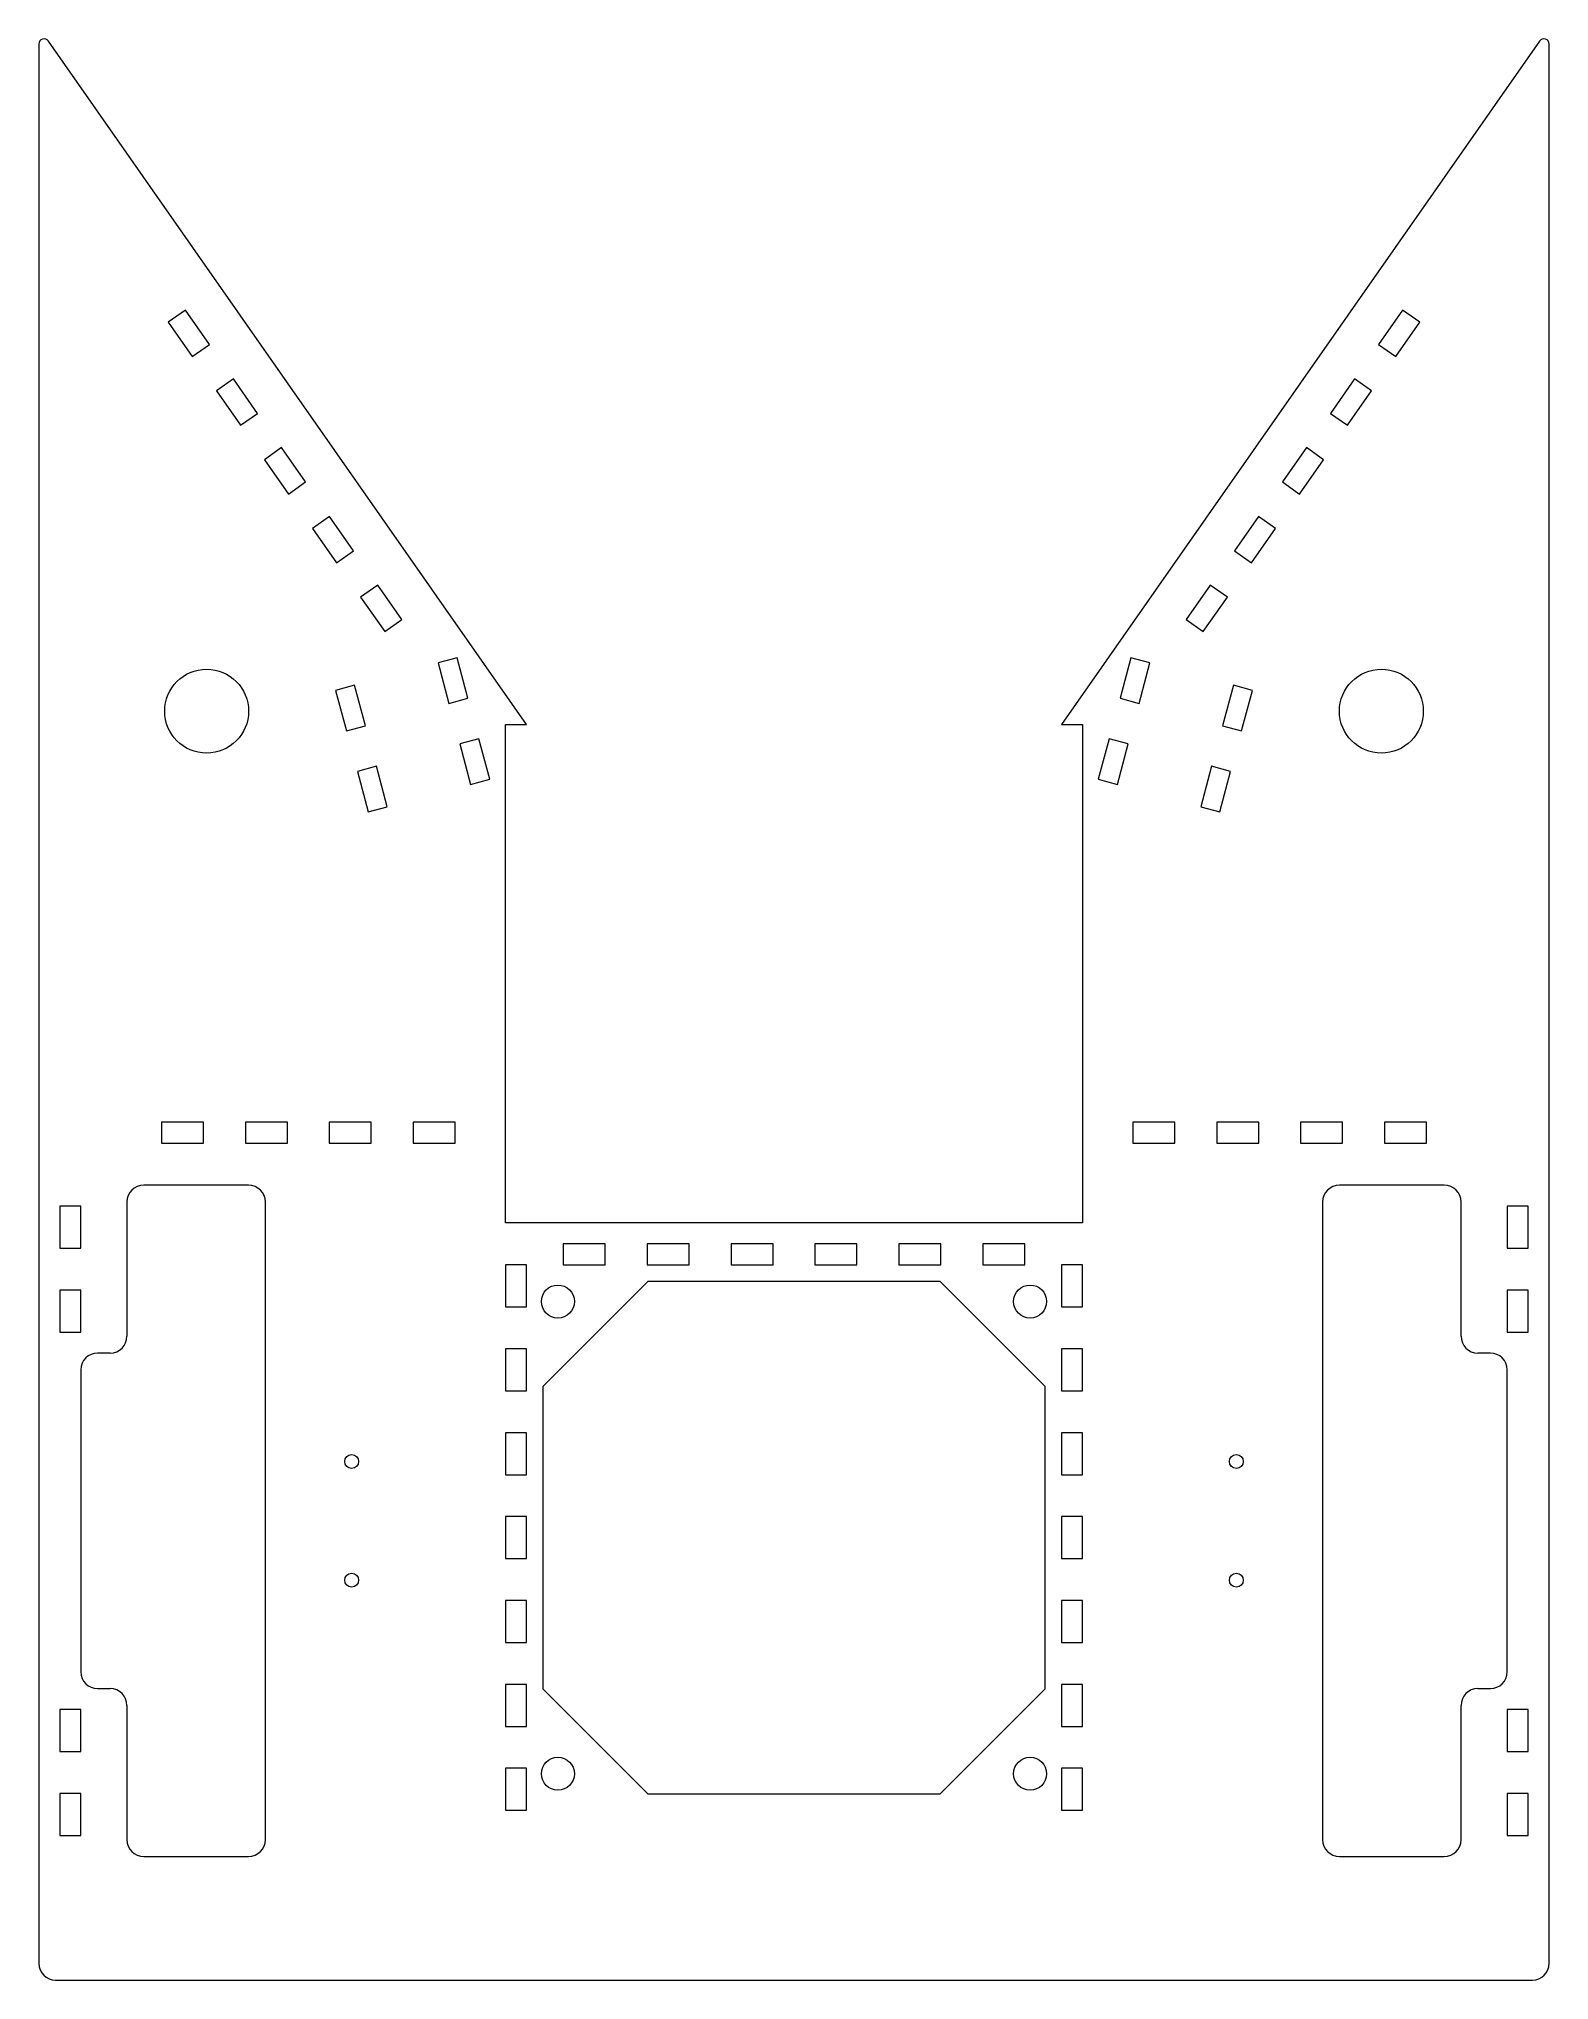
# Model space of a CAD drawing. Header units: inches. Extents: x 0 to 9, y -0.6 to 10.9.
import ezdxf

# ---------------------------------------------------------------- set-up
doc = ezdxf.new("R2010")
doc.units = ezdxf.units.IN
doc.header["$MEASUREMENT"] = 0

msp = doc.modelspace()

# ---------------------------------------------------------------- linework, layer by layer
at = {"color": 7, "linetype": 'Continuous', "lineweight": 15}
for p, q in [((0, 10.901), (0, -0.537)), ((2.906, 6.846), (0.057, 10.919)), ((8.943, 10.919), (6.094, 6.846)), ((9, -0.537), (9, 10.901)), ((0.873, 9.315), (0.771, 9.243)), ((1.017, 9.11), (0.873, 9.315)), ((8.127, 9.315), (7.983, 9.11)), ((8.229, 9.243), (8.127, 9.315)), ((0.771, 9.243), (0.914, 9.039)), ((8.086, 9.039), (8.229, 9.243)), ((0.914, 9.039), (1.017, 9.11)), ((7.983, 9.11), (8.086, 9.039)), ((1.16, 8.905), (1.058, 8.834)), ((1.058, 8.834), (1.201, 8.629)), ((1.303, 8.7), (1.16, 8.905)), ((7.84, 8.905), (7.697, 8.7)), ((7.799, 8.629), (7.942, 8.834)), ((7.942, 8.834), (7.84, 8.905)), ((1.201, 8.629), (1.303, 8.7)), ((7.697, 8.7), (7.799, 8.629)), ((1.447, 8.496), (1.344, 8.424)), ((1.59, 8.291), (1.447, 8.496)), ((7.553, 8.496), (7.41, 8.291)), ((7.656, 8.424), (7.553, 8.496)), ((1.344, 8.424), (1.487, 8.219)), ((7.513, 8.219), (7.656, 8.424)), ((1.487, 8.219), (1.59, 8.291)), ((7.41, 8.291), (7.513, 8.219)), ((1.733, 8.086), (1.631, 8.014)), ((1.631, 8.014), (1.774, 7.809)), ((1.876, 7.881), (1.733, 8.086)), ((7.267, 8.086), (7.124, 7.881)), ((7.226, 7.809), (7.369, 8.014)), ((7.369, 8.014), (7.267, 8.086)), ((1.774, 7.809), (1.876, 7.881)), ((7.124, 7.881), (7.226, 7.809)), ((2.02, 7.676), (1.917, 7.604)), ((2.163, 7.471), (2.02, 7.676)), ((6.98, 7.676), (6.837, 7.471)), ((7.083, 7.604), (6.98, 7.676)), ((1.917, 7.604), (2.061, 7.4)), ((6.939, 7.4), (7.083, 7.604)), ((2.061, 7.4), (2.163, 7.471)), ((6.837, 7.471), (6.939, 7.4)), ((2.493, 7.243), (2.379, 7.213)), ((2.379, 7.213), (2.443, 6.971)), ((2.557, 7.002), (2.493, 7.243)), ((6.507, 7.243), (6.443, 7.002)), ((6.621, 7.213), (6.507, 7.243)), ((6.557, 6.971), (6.621, 7.213)), ((1.882, 7.08), (1.768, 7.049)), ((1.947, 6.838), (1.882, 7.08)), ((7.118, 7.08), (7.053, 6.838)), ((7.232, 7.049), (7.118, 7.08)), ((1.768, 7.049), (1.833, 6.808)), ((2.443, 6.971), (2.557, 7.002)), ((6.443, 7.002), (6.557, 6.971)), ((7.167, 6.808), (7.232, 7.049)), ((1.833, 6.808), (1.947, 6.838)), ((2.781, 6.846), (2.906, 6.846)), ((2.781, 3.875), (2.781, 6.846)), ((6.094, 6.846), (6.219, 6.846)), ((6.219, 6.846), (6.219, 3.875)), ((7.053, 6.838), (7.167, 6.808)), ((2.622, 6.76), (2.508, 6.73)), ((2.508, 6.73), (2.573, 6.488)), ((2.687, 6.519), (2.622, 6.76)), ((6.378, 6.76), (6.313, 6.519)), ((6.492, 6.73), (6.378, 6.76)), ((6.427, 6.488), (6.492, 6.73)), ((2.012, 6.597), (1.898, 6.566)), ((2.076, 6.355), (2.012, 6.597)), ((6.988, 6.597), (6.924, 6.355)), ((7.102, 6.566), (6.988, 6.597)), ((1.898, 6.566), (1.962, 6.325)), ((2.573, 6.488), (2.687, 6.519)), ((6.313, 6.519), (6.427, 6.488)), ((7.038, 6.325), (7.102, 6.566)), ((1.962, 6.325), (2.076, 6.355)), ((6.924, 6.355), (7.038, 6.325)), ((0.981, 4.475), (0.731, 4.475)), ((0.731, 4.475), (0.731, 4.35)), ((0.981, 4.35), (0.981, 4.475)), ((1.481, 4.475), (1.231, 4.475)), ((1.231, 4.475), (1.231, 4.35)), ((1.481, 4.35), (1.481, 4.475)), ((1.981, 4.475), (1.731, 4.475)), ((1.731, 4.475), (1.731, 4.35)), ((1.981, 4.35), (1.981, 4.475)), ((2.481, 4.475), (2.231, 4.475)), ((2.231, 4.475), (2.231, 4.35)), ((2.481, 4.35), (2.481, 4.475)), ((6.769, 4.475), (6.519, 4.475)), ((6.519, 4.475), (6.519, 4.35)), ((6.769, 4.35), (6.769, 4.475)), ((7.269, 4.475), (7.019, 4.475)), ((7.019, 4.475), (7.019, 4.35)), ((7.269, 4.35), (7.269, 4.475)), ((7.769, 4.475), (7.519, 4.475)), ((7.519, 4.475), (7.519, 4.35)), ((7.769, 4.35), (7.769, 4.475)), ((8.269, 4.475), (8.019, 4.475)), ((8.019, 4.475), (8.019, 4.35)), ((8.269, 4.35), (8.269, 4.475)), ((0.731, 4.35), (0.981, 4.35)), ((1.231, 4.35), (1.481, 4.35)), ((1.731, 4.35), (1.981, 4.35)), ((2.231, 4.35), (2.481, 4.35)), ((6.519, 4.35), (6.769, 4.35)), ((7.019, 4.35), (7.269, 4.35)), ((7.519, 4.35), (7.769, 4.35)), ((8.019, 4.35), (8.269, 4.35)), ((1.25, 4.1), (0.625, 4.1)), ((8.375, 4.1), (7.75, 4.1)), ((0.125, 3.975), (0.125, 3.725)), ((0.25, 3.975), (0.125, 3.975)), ((0.25, 3.725), (0.25, 3.975)), ((0.525, 4), (0.525, 3.2)), ((1.35, 0.2), (1.35, 4)), ((7.65, 4), (7.65, 0.2)), ((8.475, 3.2), (8.475, 4)), ((8.875, 3.975), (8.75, 3.975)), ((8.75, 3.975), (8.75, 3.725)), ((8.875, 3.725), (8.875, 3.975)), ((6.219, 3.875), (2.781, 3.875)), ((0.125, 3.725), (0.25, 3.725)), ((3.375, 3.75), (3.125, 3.75)), ((3.125, 3.75), (3.125, 3.625)), ((3.375, 3.625), (3.375, 3.75)), ((3.875, 3.75), (3.625, 3.75)), ((3.625, 3.75), (3.625, 3.625)), ((3.875, 3.625), (3.875, 3.75)), ((4.375, 3.75), (4.125, 3.75)), ((4.125, 3.75), (4.125, 3.625)), ((4.375, 3.625), (4.375, 3.75)), ((4.625, 3.75), (4.625, 3.625)), ((4.875, 3.75), (4.625, 3.75)), ((4.875, 3.625), (4.875, 3.75)), ((5.125, 3.75), (5.125, 3.625)), ((5.375, 3.75), (5.125, 3.75)), ((5.375, 3.625), (5.375, 3.75)), ((5.625, 3.75), (5.625, 3.625)), ((5.875, 3.75), (5.625, 3.75)), ((5.875, 3.625), (5.875, 3.75)), ((8.75, 3.725), (8.875, 3.725)), ((2.906, 3.625), (2.781, 3.625)), ((2.781, 3.625), (2.781, 3.375)), ((2.906, 3.375), (2.906, 3.625)), ((3.125, 3.625), (3.375, 3.625)), ((3.625, 3.625), (3.875, 3.625)), ((4.125, 3.625), (4.375, 3.625)), ((4.625, 3.625), (4.875, 3.625)), ((5.125, 3.625), (5.375, 3.625)), ((5.625, 3.625), (5.875, 3.625)), ((6.219, 3.625), (6.094, 3.625)), ((6.094, 3.625), (6.094, 3.375)), ((6.219, 3.375), (6.219, 3.625)), ((0.125, 3.475), (0.125, 3.225)), ((0.25, 3.475), (0.125, 3.475)), ((0.25, 3.225), (0.25, 3.475)), ((3.629, 3.527), (3.004, 2.901)), ((5.371, 3.527), (3.629, 3.527)), ((5.996, 2.901), (5.371, 3.527)), ((8.875, 3.475), (8.75, 3.475)), ((8.75, 3.475), (8.75, 3.225)), ((8.875, 3.225), (8.875, 3.475)), ((2.781, 3.375), (2.906, 3.375)), ((6.094, 3.375), (6.219, 3.375)), ((0.125, 3.225), (0.25, 3.225)), ((2.906, 3.125), (2.781, 3.125)), ((2.781, 3.125), (2.781, 2.875)), ((2.906, 2.875), (2.906, 3.125)), ((6.219, 3.125), (6.094, 3.125)), ((6.094, 3.125), (6.094, 2.875)), ((6.219, 2.875), (6.219, 3.125)), ((8.75, 3.225), (8.875, 3.225)), ((0.425, 3.1), (0.35, 3.1)), ((8.65, 3.1), (8.575, 3.1)), ((0.25, 3), (0.25, 1.2)), ((3.004, 2.901), (3.004, 1.099)), ((5.996, 1.099), (5.996, 2.901)), ((8.75, 1.2), (8.75, 3)), ((2.781, 2.875), (2.906, 2.875)), ((6.094, 2.875), (6.219, 2.875)), ((2.906, 2.625), (2.781, 2.625)), ((2.781, 2.625), (2.781, 2.375)), ((2.906, 2.375), (2.906, 2.625)), ((6.219, 2.625), (6.094, 2.625)), ((6.094, 2.625), (6.094, 2.375)), ((6.219, 2.375), (6.219, 2.625)), ((2.781, 2.375), (2.906, 2.375)), ((6.094, 2.375), (6.219, 2.375)), ((2.906, 2.125), (2.781, 2.125)), ((2.781, 2.125), (2.781, 1.875)), ((2.906, 1.875), (2.906, 2.125)), ((6.219, 2.125), (6.094, 2.125)), ((6.094, 2.125), (6.094, 1.875)), ((6.219, 1.875), (6.219, 2.125)), ((2.781, 1.875), (2.906, 1.875)), ((6.094, 1.875), (6.219, 1.875)), ((2.906, 1.625), (2.781, 1.625)), ((2.781, 1.625), (2.781, 1.375)), ((2.906, 1.375), (2.906, 1.625)), ((6.219, 1.625), (6.094, 1.625)), ((6.094, 1.625), (6.094, 1.375)), ((6.219, 1.375), (6.219, 1.625)), ((2.781, 1.375), (2.906, 1.375)), ((6.094, 1.375), (6.219, 1.375)), ((0.35, 1.1), (0.425, 1.1)), ((2.906, 1.125), (2.781, 1.125)), ((2.781, 1.125), (2.781, 0.875)), ((2.906, 0.875), (2.906, 1.125)), ((3.004, 1.099), (3.629, 0.473)), ((5.371, 0.473), (5.996, 1.099)), ((6.219, 1.125), (6.094, 1.125)), ((6.094, 1.125), (6.094, 0.875)), ((6.219, 0.875), (6.219, 1.125)), ((8.575, 1.1), (8.65, 1.1)), ((0.25, 0.975), (0.125, 0.975)), ((0.125, 0.975), (0.125, 0.725)), ((0.25, 0.725), (0.25, 0.975)), ((0.525, 1), (0.525, 0.2)), ((8.475, 0.2), (8.475, 1)), ((8.875, 0.975), (8.75, 0.975)), ((8.75, 0.975), (8.75, 0.725)), ((8.875, 0.725), (8.875, 0.975)), ((2.781, 0.875), (2.906, 0.875)), ((6.094, 0.875), (6.219, 0.875)), ((0.125, 0.725), (0.25, 0.725)), ((8.75, 0.725), (8.875, 0.725)), ((2.906, 0.625), (2.781, 0.625)), ((2.781, 0.625), (2.781, 0.375)), ((2.906, 0.375), (2.906, 0.625)), ((6.219, 0.625), (6.094, 0.625)), ((6.094, 0.625), (6.094, 0.375)), ((6.219, 0.375), (6.219, 0.625)), ((0.25, 0.475), (0.125, 0.475)), ((0.125, 0.475), (0.125, 0.225)), ((0.25, 0.225), (0.25, 0.475)), ((3.629, 0.473), (5.371, 0.473)), ((8.875, 0.475), (8.75, 0.475)), ((8.75, 0.475), (8.75, 0.225)), ((8.875, 0.225), (8.875, 0.475)), ((2.781, 0.375), (2.906, 0.375)), ((6.094, 0.375), (6.219, 0.375)), ((0.125, 0.225), (0.25, 0.225)), ((8.75, 0.225), (8.875, 0.225)), ((0.625, 0.1), (1.25, 0.1)), ((7.75, 0.1), (8.375, 0.1)), ((0.1, -0.637), (8.9, -0.637))]:
    msp.add_line(p, q, dxfattribs=at)
for centre, radius in [((1, 6.925), 0.25), ((8, 6.925), 0.25), ((3.093, 3.407), 0.0984), ((5.907, 3.407), 0.0984), ((1.864, 2.454), 0.0415), ((7.136, 2.454), 0.0415), ((1.864, 1.746), 0.0415), ((7.136, 1.746), 0.0415), ((3.093, 0.593), 0.0984), ((5.907, 0.593), 0.0984)]:
    msp.add_circle(centre, radius, dxfattribs=at)
for centre, radius, start, end in [((0.031, 10.901), 0.0313, 34.9701, 180), ((8.969, 10.901), 0.0313, 0, 145.0299), ((0.625, 4), 0.1, 90, 180), ((1.25, 4), 0.1, 0, 90), ((7.75, 4), 0.1, 90, 180), ((8.375, 4), 0.1, 0, 90), ((0.425, 3.2), 0.1, 270, 0), ((8.575, 3.2), 0.1, 180, 270), ((0.35, 3), 0.1, 90, 180), ((8.65, 3), 0.1, 0, 90), ((0.35, 1.2), 0.1, 180, 270), ((8.65, 1.2), 0.1, 270, 0), ((0.425, 1), 0.1, 0, 90), ((8.575, 1), 0.1, 90, 180), ((0.625, 0.2), 0.1, 180, 270), ((1.25, 0.2), 0.1, 270, 0), ((7.75, 0.2), 0.1, 180, 270), ((8.375, 0.2), 0.1, 270, 0), ((0.1, -0.537), 0.1, 180, 270), ((8.9, -0.537), 0.1, 270, 360)]:
    msp.add_arc(centre, radius, start, end, dxfattribs=at)

doc.saveas('drawing.dxf')
